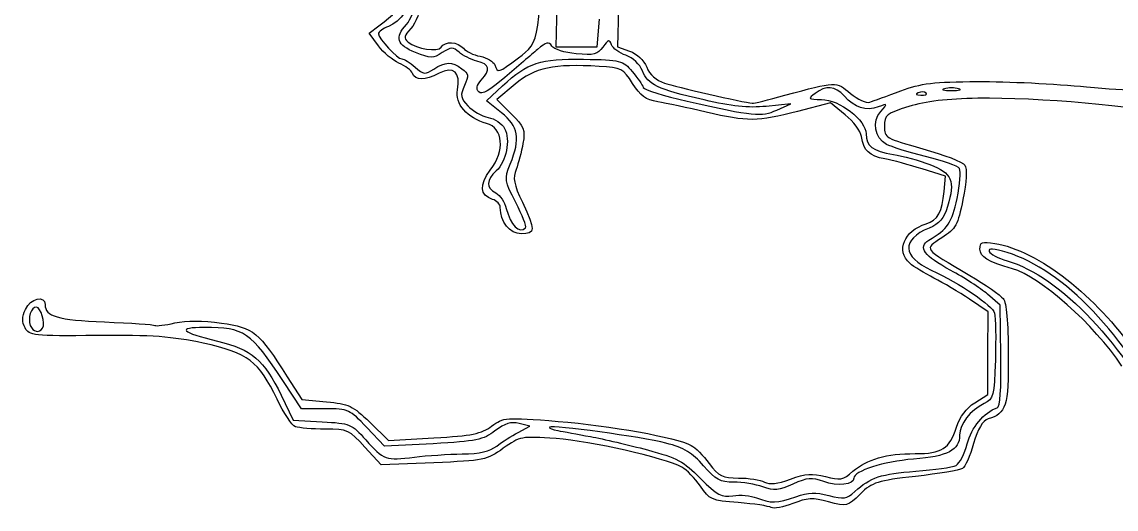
# Model space of a CAD drawing. Extents: x 10 to 184, y 190 to 292.
# Drawn here: x 147.18 to 161.87, y 193.39 to 199.92 of the extents above; entities that cross this region are included whole.
import ezdxf

# ---------------------------------------------------------------- set-up
doc = ezdxf.new("R2010")
doc.units = 0
doc.layers.add('Layer_1', color=7, linetype='CONTINUOUS')

msp = doc.modelspace()

# ---------------------------------------------------------------- linework, layer by layer
at = {"layer": 'Layer_1', "color": 7}
for points in [[(154.3887, 201.285001), (154.3504, 199.590601), (154.62637, 199.590601), (154.90234, 199.590601), (154.93399, 199.959131)], [(155.21611, 201.148981), (155.17601, 199.588611), (155.3398, 199.531511)], [(151.96479, 199.603301), (151.8395, 199.772761), (151.97069, 199.870061)], [(153.61975, 198.704781), (153.41786, 198.866741), (153.63339, 199.064791)], [(153.80057, 199.087241), (153.55759, 198.883521), (153.75019, 198.690921)], [(159.32076, 198.968241), (159.3207, 198.968541)], [(157.31661, 198.739991), (157.50665, 198.822691), (157.17496, 198.790391)], [(158.23554, 198.676251), (158.03634, 198.837041), (157.59552, 198.722771)], [(159.5639, 197.647751), (159.5812, 197.854271), (159.26866, 197.952071)], [(153.94218, 197.162861), (153.94173, 197.163141)], [(160.32568, 195.44504), (160.31538, 196.12445), (160.1461, 196.27063)], [(159.97511, 194.81326), (160.15044, 194.92352), (160.15244, 195.47923), (160.15444, 196.03494), (159.9043, 196.20376)], [(151.25336, 194.73241), (150.93336, 194.73241), (150.68879, 195.10092)], [(150.74163, 195.16282), (150.93497, 194.8562), (151.26644, 194.8261)], [(150.65863, 194.91601), (150.81858, 194.58097), (151.20912, 194.55887)], [(152.70005, 194.26453), (152.04723, 194.22913), (151.81029, 194.48077)], [(151.85005, 194.55255), (152.10219, 194.30905), (152.71193, 194.34325)], [(153.84315, 194.41625), (154.00129, 194.49815), (153.85509, 194.53485)], [(152.70801, 194.00853), (152.00383, 193.97893), (151.78518, 194.21918)], [(157.57321, 193.5531), (157.57321, 193.55329)]]:
    msp.add_lwpolyline(points, dxfattribs=at)
for points in [[(153.84636, 199.440481)], [(159.7585, 199.027741)], [(157.42465, 198.939641)], [(147.45559, 195.81478)], [(153.09078, 194.12725)]]:
    msp.add_lwpolyline(points, close=True, dxfattribs=at)
for points in [[(153.84628, 199.440501), (154.14056, 199.659461), (154.13858, 199.645231), (154.1606, 201.692451)], [(151.97069, 199.870061), (152.36928, 200.165561), (152.39579, 200.282781), (152.07563, 200.333981)], [(152.37136, 200.263511), (152.41606, 200.147171), (152.26595, 199.926091), (152.09935, 199.862751)], [(152.34183, 199.888131), (152.39873, 199.950131), (152.46181, 200.102411), (152.48204, 200.226551)], [(152.54757, 200.234411), (152.52737, 200.064221), (152.47077, 199.909231), (152.402, 199.836021)], [(152.46314, 199.513321), (152.21495, 199.612621), (152.18211, 199.714081), (152.34183, 199.888131)], [(152.09935, 199.862751), (152.02585, 199.834851), (151.96572, 199.790351), (151.96572, 199.763951)], [(151.96572, 199.763951), (151.96572, 199.698951), (152.22126, 199.427071), (152.28232, 199.427071)], [(152.402, 199.836021), (152.308, 199.735911), (152.30182, 199.705901), (152.3647, 199.653721)], [(152.24219, 199.370821), (152.15849, 199.405421), (152.0337, 199.510091), (151.96479, 199.603301)], [(152.3647, 199.653721), (152.47772, 199.559921), (152.76526, 199.515461), (152.80831, 199.585121)], [(152.80831, 199.585121), (152.86011, 199.668921), (153.03159, 199.660221), (153.10651, 199.569921)], [(153.04827, 199.517321), (152.96727, 199.590221), (152.94258, 199.589521), (152.82261, 199.511321)], [(154.29503, 199.599321), (154.25493, 199.662821), (154.22113, 199.654721), (154.10228, 199.553321)], [(154.62108, 199.495661), (154.46731, 199.510461), (154.32194, 199.556661), (154.29503, 199.599321)], [(155.09706, 199.617761), (155.06866, 199.691861), (155.05146, 199.687261), (154.98113, 199.586861)], [(155.28976, 199.475271), (155.20216, 199.505871), (155.11541, 199.569971), (155.09706, 199.617761)], [(152.82261, 199.511321), (152.69839, 199.429921), (152.67036, 199.430021), (152.46314, 199.513321)], [(153.28932, 199.397931), (153.20672, 199.418531), (153.09827, 199.472231), (153.04827, 199.517321)], [(153.10651, 199.569921), (153.14091, 199.528521), (153.24274, 199.479821), (153.33285, 199.461851)], [(153.33285, 199.461851), (153.42295, 199.443851), (153.51103, 199.391751), (153.52855, 199.346081)], [(153.52855, 199.346081), (153.57085, 199.235871), (153.57165, 199.236101), (153.84636, 199.440481)], [(154.10228, 199.553321), (154.02298, 199.485621), (153.82615, 199.317051), (153.66486, 199.178641)], [(154.98113, 199.586861), (154.90993, 199.485151), (154.86052, 199.472641), (154.62108, 199.495661)], [(155.51254, 199.266571), (155.47564, 199.355571), (155.38238, 199.442991), (155.28976, 199.475271)], [(155.3398, 199.531511), (155.4385, 199.497111), (155.52957, 199.411681), (155.56898, 199.316551)], [(152.42381, 199.230921), (152.40761, 199.273221), (152.32591, 199.336171), (152.24219, 199.370821)], [(152.28232, 199.427071), (152.30922, 199.427071), (152.38805, 199.377771), (152.45758, 199.317421)], [(152.45758, 199.317421), (152.573, 199.217321), (152.59494, 199.214951), (152.70969, 199.290121)], [(152.70969, 199.290121), (152.86568, 199.392331), (152.95291, 199.393831), (153.08593, 199.296121)], [(153.02603, 199.011921), (153.07323, 199.248101), (152.97693, 199.335971), (152.78152, 199.234921)], [(153.08593, 199.296121), (153.17683, 199.229621), (153.18123, 199.201521), (153.12133, 199.070091)], [(153.34792, 199.143291), (153.47761, 199.286601), (153.4619, 199.354861), (153.28932, 199.397931)], [(153.63339, 199.064791), (153.97737, 199.380871), (154.13443, 199.432471), (154.72235, 199.422531)], [(154.93056, 199.326701), (154.31741, 199.363301), (154.06642, 199.310101), (153.80057, 199.087241)], [(154.72235, 199.422531), (155.22196, 199.414531), (155.24755, 199.407631), (155.37299, 199.258561)], [(155.37915, 199.097341), (155.25323, 199.296801), (155.22969, 199.308841), (154.93056, 199.326701)], [(155.56898, 199.316551), (155.61028, 199.216851), (155.69762, 199.137891), (155.80615, 199.102201)], [(152.78152, 199.234921), (152.58582, 199.133721), (152.46176, 199.132491), (152.42381, 199.230921)], [(153.66486, 199.178641), (153.45921, 199.002171), (153.3544, 198.944201), (153.31402, 198.984581)], [(155.37299, 199.258561), (155.44479, 199.173161), (155.51222, 199.077411), (155.5228, 199.045671)], [(156.34039, 198.876191), (155.70104, 199.026291), (155.59047, 199.078431), (155.51254, 199.266571)], [(153.41863, 198.561171), (153.16035, 198.629771), (152.98895, 198.826511), (153.02603, 199.011921)], [(153.12133, 199.070091), (153.06113, 198.937891), (153.06673, 198.905311), (153.16823, 198.797211)], [(153.31402, 198.984581), (153.27362, 199.024981), (153.28382, 199.072381), (153.34792, 199.143291)], [(155.71775, 198.851621), (155.55673, 198.879221), (155.48317, 198.932621), (155.37915, 199.097341)], [(155.5228, 199.045671), (155.5334, 199.013971), (155.79982, 198.929981), (156.1149, 198.859111)], [(155.80615, 199.102201), (155.94225, 199.057501), (156.86935, 198.844991), (156.98791, 198.831381)], [(157.42473, 198.939641), (158.11137, 199.126441), (158.1137, 199.126501), (158.30582, 198.964841)], [(158.22137, 198.929581), (158.09936, 199.065241), (157.97787, 199.076281), (157.83082, 198.965081)], [(158.98063, 198.998211), (159.25582, 199.100961), (159.42163, 199.121001), (160.01789, 199.123581)], [(159.5675, 199.027741), (159.515, 199.014041), (159.5575, 199.002741), (159.663, 199.002741)], [(159.75858, 199.027741), (159.70608, 199.041441), (159.62005, 199.041441), (159.5675, 199.027741)], [(159.663, 199.002741), (159.76809, 199.002741), (159.81108, 199.013941), (159.7585, 199.027741)], [(160.01789, 199.123581), (160.40823, 199.125581), (161.06394, 199.093681), (161.47502, 199.053281)], [(161.47502, 199.053281), (162.06178, 198.995681), (162.36663, 198.993081), (162.89323, 199.041181)], [(156.1149, 198.859111), (157.01329, 198.657031), (157.10512, 198.647931), (157.31661, 198.739991)], [(157.17496, 198.790391), (156.93335, 198.766891), (156.7067, 198.790231), (156.34039, 198.876191)], [(156.98791, 198.831381), (157.00291, 198.829381), (157.19945, 198.878381), (157.42465, 198.939641)], [(157.83082, 198.965081), (157.73112, 198.889681), (157.73622, 198.884781), (157.91712, 198.883181)], [(157.91712, 198.883181), (158.15975, 198.881181), (158.51643, 198.605401), (158.51643, 198.420121)], [(158.67761, 198.782061), (158.51791, 198.721861), (158.36323, 198.771861), (158.22137, 198.929581)], [(158.30582, 198.964841), (158.40242, 198.883541), (158.51846, 198.831151), (158.5665, 198.847121)], [(158.5665, 198.847121), (158.6141, 198.862921), (158.80047, 198.930921), (158.98063, 198.998211)], [(160.01797, 198.899241), (159.60843, 198.893241), (159.31328, 198.857341), (159.08989, 198.787821)], [(159.21606, 198.972541), (159.17246, 198.955141), (159.18546, 198.942141), (159.24906, 198.939541)], [(159.3207, 198.968541), (159.3026, 198.986641), (159.2555, 198.988641), (159.21606, 198.972541)], [(159.24906, 198.939541), (159.30666, 198.937541), (159.33886, 198.950041), (159.32076, 198.968241)], [(162.52925, 198.680581), (162.24967, 198.785041), (160.79646, 198.911581), (160.01797, 198.899241)], [(153.16823, 198.797211), (153.23163, 198.729711), (153.3542, 198.660321), (153.44054, 198.643051)], [(156.36768, 198.712471), (156.12336, 198.769671), (155.8309, 198.832251), (155.71775, 198.851621)], [(157.59552, 198.722771), (157.05376, 198.582341), (156.92824, 198.581281), (156.36768, 198.712471)], [(158.78941, 198.280891), (158.63058, 198.365891), (158.59148, 198.589361), (158.71211, 198.722661)], [(158.71211, 198.722661), (158.80961, 198.830381), (158.80891, 198.831521), (158.67761, 198.782061)], [(159.08989, 198.787821), (158.78661, 198.693421), (158.76234, 198.673971), (158.76234, 198.524881)], [(153.46893, 197.933911), (153.66792, 198.194801), (153.64332, 198.501531), (153.41863, 198.561171)], [(153.44054, 198.643051), (153.52684, 198.625751), (153.62568, 198.559051), (153.66009, 198.494761)], [(153.73713, 198.016891), (153.87587, 198.363641), (153.84905, 198.520831), (153.61975, 198.704781)], [(153.75019, 198.690921), (153.92288, 198.518231), (153.93912, 198.477221), (153.9073, 198.294121)], [(158.45362, 198.384561), (158.44322, 198.456561), (158.3451, 198.587821), (158.23554, 198.676251)], [(153.66009, 198.494761), (153.74199, 198.341731), (153.68409, 198.047701), (153.54781, 197.924361)], [(158.51643, 198.420121), (158.51643, 198.256281), (158.60163, 198.192541), (158.88266, 198.146201)], [(158.76234, 198.524881), (158.76234, 198.367961), (158.77554, 198.360211), (159.27841, 198.221481)], [(153.9073, 198.294121), (153.8878, 198.181801), (153.8463, 198.024901), (153.8151, 197.945441)], [(158.76917, 198.084991), (158.55657, 198.124891), (158.48069, 198.196911), (158.45362, 198.384561)], [(159.31597, 198.118531), (159.08569, 198.176031), (158.84873, 198.249141), (158.78941, 198.280891)], [(158.88266, 198.146201), (159.00903, 198.125401), (159.23013, 198.063801), (159.374, 198.009371)], [(159.27841, 198.221481), (159.56225, 198.143181), (159.81653, 198.044151), (159.84349, 198.001421)], [(159.77114, 197.954891), (159.75104, 197.987391), (159.54626, 198.060991), (159.31597, 198.118531)], [(153.81173, 197.498991), (153.65721, 197.796821), (153.65505, 197.811821), (153.73713, 198.016891)], [(159.26866, 197.952071), (159.09677, 198.005871), (158.872, 198.065691), (158.76917, 198.084991)], [(159.374, 198.009371), (159.67054, 197.897201), (159.71404, 197.793501), (159.6101, 197.446551)], [(159.84349, 198.001421), (159.87359, 197.953721), (159.86329, 197.776561), (159.81699, 197.542761)], [(153.49903, 197.542381), (153.3279, 197.596681), (153.31726, 197.735071), (153.46893, 197.933911)], [(153.54781, 197.924361), (153.41195, 197.801411), (153.41015, 197.699301), (153.54281, 197.628421)], [(153.8151, 197.945441), (153.7687, 197.827201), (153.784, 197.746971), (153.8992, 197.503431)], [(159.73774, 197.556091), (159.77614, 197.742971), (159.79124, 197.922431), (159.77114, 197.954891)], [(153.60318, 197.433691), (153.60318, 197.475291), (153.55628, 197.524191), (153.49903, 197.542381)], [(153.54281, 197.628421), (153.59941, 197.598121), (153.6628, 197.505281), (153.68368, 197.422081)], [(159.32196, 197.213661), (159.47428, 197.260061), (159.54152, 197.380711), (159.5639, 197.647751)], [(159.35942, 196.99445), (159.61269, 197.144401), (159.67079, 197.230651), (159.73774, 197.556091)], [(159.81699, 197.542761), (159.74809, 197.195251), (159.72319, 197.149881), (159.53309, 197.026291)], [(153.8849, 197.079941), (153.73156, 197.079941), (153.60318, 197.241151), (153.60318, 197.433691)], [(153.68368, 197.422081), (153.74038, 197.196341), (153.85784, 197.078521), (153.94218, 197.162861)], [(153.94173, 197.163141), (153.95773, 197.179141), (153.89923, 197.330301), (153.81173, 197.498991)], [(153.8992, 197.503431), (154.07714, 197.127311), (154.07554, 197.079941), (153.8849, 197.079941)], [(159.6101, 197.446551), (159.5618, 197.285291), (159.50278, 197.216811), (159.36113, 197.157631)], [(159.10353, 196.68532), (158.91295, 196.85286), (159.02463, 197.123061), (159.32196, 197.213661)], [(159.36113, 197.157631), (158.98812, 197.001781), (158.99987, 196.77142), (159.38993, 196.59305)], [(159.6524, 196.58971), (159.29603, 196.77965), (159.2062, 196.90375), (159.35942, 196.99445)], [(159.53309, 197.026291), (159.2919, 196.86947), (159.27195, 196.89627), (159.90879, 196.52155)], [(160.04533, 196.87534), (160.04533, 196.97114), (160.07063, 196.98094), (160.2455, 196.95254)], [(160.2455, 196.95254), (160.8199, 196.85934), (161.62293, 196.23576), (162.11936, 195.49747)], [(160.48207, 196.61209), (160.15034, 196.70549), (160.04533, 196.76881), (160.04533, 196.87534)], [(160.41, 196.82855), (160.2271, 196.88365), (160.15467, 196.88845), (160.16927, 196.84465)], [(160.16927, 196.84465), (160.18077, 196.81025), (160.28902, 196.75335), (160.40987, 196.71841)], [(162.58742, 194.54503), (162.00756, 195.71829), (161.16578, 196.6011), (160.41, 196.82855)], [(159.42661, 196.48696), (159.30146, 196.54986), (159.15607, 196.63912), (159.10353, 196.68532)], [(160.40987, 196.71841), (161.12483, 196.51141), (161.99883, 195.58808), (162.56325, 194.44351)], [(159.38993, 196.59305), (159.7841, 196.41279), (160.21415, 196.12074), (160.24067, 196.01532)], [(160.1461, 196.27063), (160.053, 196.35103), (159.83083, 196.49461), (159.6524, 196.58971)], [(159.90879, 196.52155), (160.11897, 196.39787), (160.32086, 196.25795), (160.35744, 196.2106)], [(161.95296, 195.30568), (161.57751, 195.86622), (160.85644, 196.50666), (160.48207, 196.61209)], [(159.9043, 196.20376), (159.76672, 196.29656), (159.55176, 196.42405), (159.42661, 196.48696)], [(147.22464, 196.06677), (147.29124, 196.2129), (147.48909, 196.26109), (147.48909, 196.13117)], [(160.35744, 196.2106), (160.40114, 196.1541), (160.42454, 195.89631), (160.42564, 195.45966)], [(147.21964, 195.81722), (147.17704, 195.89692), (147.17834, 195.9656), (147.22464, 196.06677)], [(147.37151, 196.09725), (147.30151, 196.09725), (147.25256, 195.94951), (147.29011, 195.85158)], [(147.45561, 195.81481), (147.49561, 195.87951), (147.43081, 196.09725), (147.37151, 196.09725)], [(147.48909, 196.13117), (147.48909, 195.97243), (147.65543, 195.92398), (148.28853, 195.89835)], [(149.23241, 195.88415), (149.38591, 195.91865), (149.60432, 195.91835), (149.8565, 195.88344)], [(160.24067, 196.01532), (160.25577, 195.95532), (160.26097, 195.67341), (160.25217, 195.38896)], [(148.18892, 195.71579), (147.32768, 195.70779), (147.2753, 195.71279), (147.21964, 195.81722)], [(147.29011, 195.85158), (147.32431, 195.76238), (147.41124, 195.74305), (147.45559, 195.81478)], [(148.28853, 195.89835), (148.64096, 195.88405), (148.94438, 195.86305), (148.96279, 195.85175)], [(148.96279, 195.85175), (148.98119, 195.84035), (149.10254, 195.85475), (149.23241, 195.88415)], [(149.63067, 195.82427), (149.24768, 195.82427), (149.30969, 195.75957), (149.80659, 195.64084)], [(150.68879, 195.10092), (150.2444, 195.77047), (150.1657, 195.82427), (149.63067, 195.82427)], [(149.8565, 195.88344), (150.28946, 195.82344), (150.36268, 195.76384), (150.74163, 195.16282)], [(149.61224, 195.61313), (149.19816, 195.70293), (148.92397, 195.72267), (148.18892, 195.71579)], [(149.80659, 195.64084), (150.26304, 195.53173), (150.43418, 195.38614), (150.65863, 194.91601)], [(150.60433, 194.86104), (150.36006, 195.37269), (150.21537, 195.48238), (149.61224, 195.61313)], [(160.25217, 195.38896), (160.23697, 194.89906), (160.22897, 194.86823), (160.09968, 194.80421)], [(160.42564, 195.45966), (160.42764, 194.75953), (160.40064, 194.67407), (160.15459, 194.59598)], [(160.27518, 194.74534), (160.31628, 194.75904), (160.33268, 194.98571), (160.32568, 195.44504)], [(150.85079, 194.49253), (150.80329, 194.51073), (150.69239, 194.67658), (150.60433, 194.86104)], [(151.26644, 194.8261), (151.56701, 194.7988), (151.62142, 194.7733), (151.85005, 194.55255)], [(159.72962, 194.4857), (159.77502, 194.62614), (159.86179, 194.74199), (159.97511, 194.81326)], [(160.09968, 194.80421), (159.91481, 194.71261), (159.77212, 194.52786), (159.77212, 194.37995)], [(159.87411, 194.26234), (159.92971, 194.48302), (160.09864, 194.68649), (160.27518, 194.74534)], [(151.81029, 194.48077), (151.58096, 194.72433), (151.56307, 194.73241), (151.25336, 194.73241)], [(153.48682, 194.4997), (153.64854, 194.61937), (153.66705, 194.62071), (154.37838, 194.5643)], [(160.15459, 194.59598), (160.08119, 194.57268), (160.01848, 194.46611), (159.96026, 194.26585)], [(151.25184, 194.45943), (151.07876, 194.45943), (150.89829, 194.47433), (150.85079, 194.49253)], [(151.20912, 194.55887), (151.58587, 194.53757), (151.60661, 194.52897), (151.79615, 194.31589)], [(151.78518, 194.21918), (151.57508, 194.45005), (151.55425, 194.45943), (151.25184, 194.45943)], [(152.71193, 194.34325), (153.22477, 194.37205), (153.34792, 194.39695), (153.48682, 194.4997)], [(153.85509, 194.53485), (153.74552, 194.56235), (153.66427, 194.53785), (153.53087, 194.43575)], [(154.26545, 194.48465), (154.25435, 194.47365), (154.30355, 194.45385), (154.37463, 194.44055)], [(155.8283, 194.27181), (155.50391, 194.35611), (154.3009, 194.51996), (154.26545, 194.48465)], [(154.37838, 194.5643), (155.07518, 194.5091), (155.96946, 194.34798), (156.16745, 194.24201)], [(159.17518, 194.13162), (159.53592, 194.132), (159.63604, 194.19592), (159.72962, 194.4857)], [(151.79615, 194.31589), (152.03615, 194.04606), (152.06465, 194.03595), (152.44952, 194.08415)], [(153.53087, 194.43575), (153.37238, 194.31487), (153.28128, 194.29609), (152.70005, 194.26453)], [(153.55482, 194.23311), (153.62642, 194.28881), (153.75618, 194.3712), (153.84315, 194.41625)], [(154.35255, 194.33237), (153.88268, 194.36617), (153.86907, 194.36367), (153.64284, 194.20246)], [(156.04032, 193.95034), (155.79914, 194.07738), (154.82165, 194.29864), (154.35255, 194.33237)], [(154.37463, 194.44055), (154.44573, 194.42735), (154.64365, 194.39085), (154.81444, 194.35955)], [(154.81444, 194.35955), (154.98523, 194.32825), (155.32917, 194.24805), (155.57874, 194.18132)], [(159.77212, 194.37995), (159.77212, 194.17684), (159.614, 194.09448), (159.15317, 194.05755)], [(153.64284, 194.20246), (153.4223, 194.0453), (153.38133, 194.0368), (152.70801, 194.00853)], [(153.09078, 194.12727), (153.32731, 194.13027), (153.46258, 194.16137), (153.55482, 194.23311)], [(155.57874, 194.18132), (155.97593, 194.07512), (156.06481, 194.02744), (156.29152, 193.79896)], [(156.33277, 193.96914), (156.18241, 194.14323), (156.07493, 194.20771), (155.8283, 194.27181)], [(156.16745, 194.24201), (156.21925, 194.21431), (156.32808, 194.10446), (156.40933, 193.99794)], [(159.72425, 193.97374), (159.77295, 193.99864), (159.84042, 194.12853), (159.87411, 194.26234)], [(159.96026, 194.26585), (159.91296, 194.1032), (159.84519, 193.95205), (159.80963, 193.92996)], [(152.44952, 194.08415), (152.6186, 194.10535), (152.90717, 194.12475), (153.09078, 194.12725)], [(158.33969, 193.89445), (158.52844, 194.05771), (158.78742, 194.13123), (159.17518, 194.13162)], [(159.15317, 194.05755), (158.7472, 194.02505), (158.35271, 193.89896), (158.35271, 193.80177)], [(156.29032, 193.69517), (156.21972, 193.80026), (156.10726, 193.91509), (156.04032, 193.95034)], [(156.73834, 193.74877), (156.55498, 193.74805), (156.49611, 193.78007), (156.33277, 193.96914)], [(156.40933, 193.99794), (156.5401, 193.82649), (156.58538, 193.80425), (156.80355, 193.80425)], [(157.5011, 193.78925), (157.70333, 193.86425), (157.79285, 193.87065), (157.9704, 193.82335)], [(157.9704, 193.82335), (158.16847, 193.77045), (158.20439, 193.77735), (158.33969, 193.89445)], [(158.3649, 193.62279), (158.57446, 193.81374), (158.71644, 193.86094), (159.18479, 193.89534)], [(159.80963, 193.92996), (159.77403, 193.90786), (159.49111, 193.86116), (159.18084, 193.82607)], [(159.18479, 193.89534), (159.43276, 193.91354), (159.67551, 193.94884), (159.72425, 193.97374)], [(156.29152, 193.79896), (156.51922, 193.56948), (156.57201, 193.54132), (156.72826, 193.566)], [(157.13085, 193.68527), (157.03295, 193.72067), (156.85631, 193.74927), (156.73834, 193.74877)], [(156.80355, 193.80425), (156.93911, 193.80425), (157.09529, 193.78005), (157.15062, 193.75045)], [(157.53382, 193.72237), (157.3446, 193.63707), (157.28058, 193.63117), (157.13085, 193.68527)], [(157.15062, 193.75045), (157.22212, 193.71215), (157.3234, 193.72335), (157.5011, 193.78925)], [(157.94677, 193.75587), (157.78499, 193.81437), (157.7274, 193.80967), (157.53382, 193.72237)], [(158.35271, 193.80177), (158.35271, 193.71407), (158.13162, 193.68904), (157.94677, 193.75587)], [(159.18084, 193.82607), (158.66256, 193.76747), (158.60227, 193.74837), (158.43902, 193.5901)], [(156.79983, 193.4742), (156.43842, 193.5025), (156.41196, 193.514), (156.29032, 193.69517)], [(156.72826, 193.566), (156.82606, 193.5814), (156.96741, 193.569), (157.04248, 193.5388)], [(157.57321, 193.55329), (157.74286, 193.61309), (157.83919, 193.61669), (158.01536, 193.56969)], [(158.43902, 193.5901), (158.26486, 193.4213), (158.25635, 193.4192), (158.01143, 193.4847)], [(158.01536, 193.56969), (158.2156, 193.51629), (158.2544, 193.52209), (158.3649, 193.62279)], [(157.24078, 193.4074), (157.20788, 193.4277), (157.00949, 193.4578), (156.79983, 193.4742)], [(157.04248, 193.5388), (157.23134, 193.4623), (157.32278, 193.4648), (157.57321, 193.5531)], [(157.53103, 193.461), (157.40425, 193.4112), (157.27364, 193.3871), (157.24078, 193.4074)], [(158.01143, 193.4847), (157.79879, 193.5416), (157.72718, 193.538), (157.53103, 193.461)]]:
    msp.add_open_spline(points, degree=3, dxfattribs=at)

doc.saveas('drawing.dxf')
